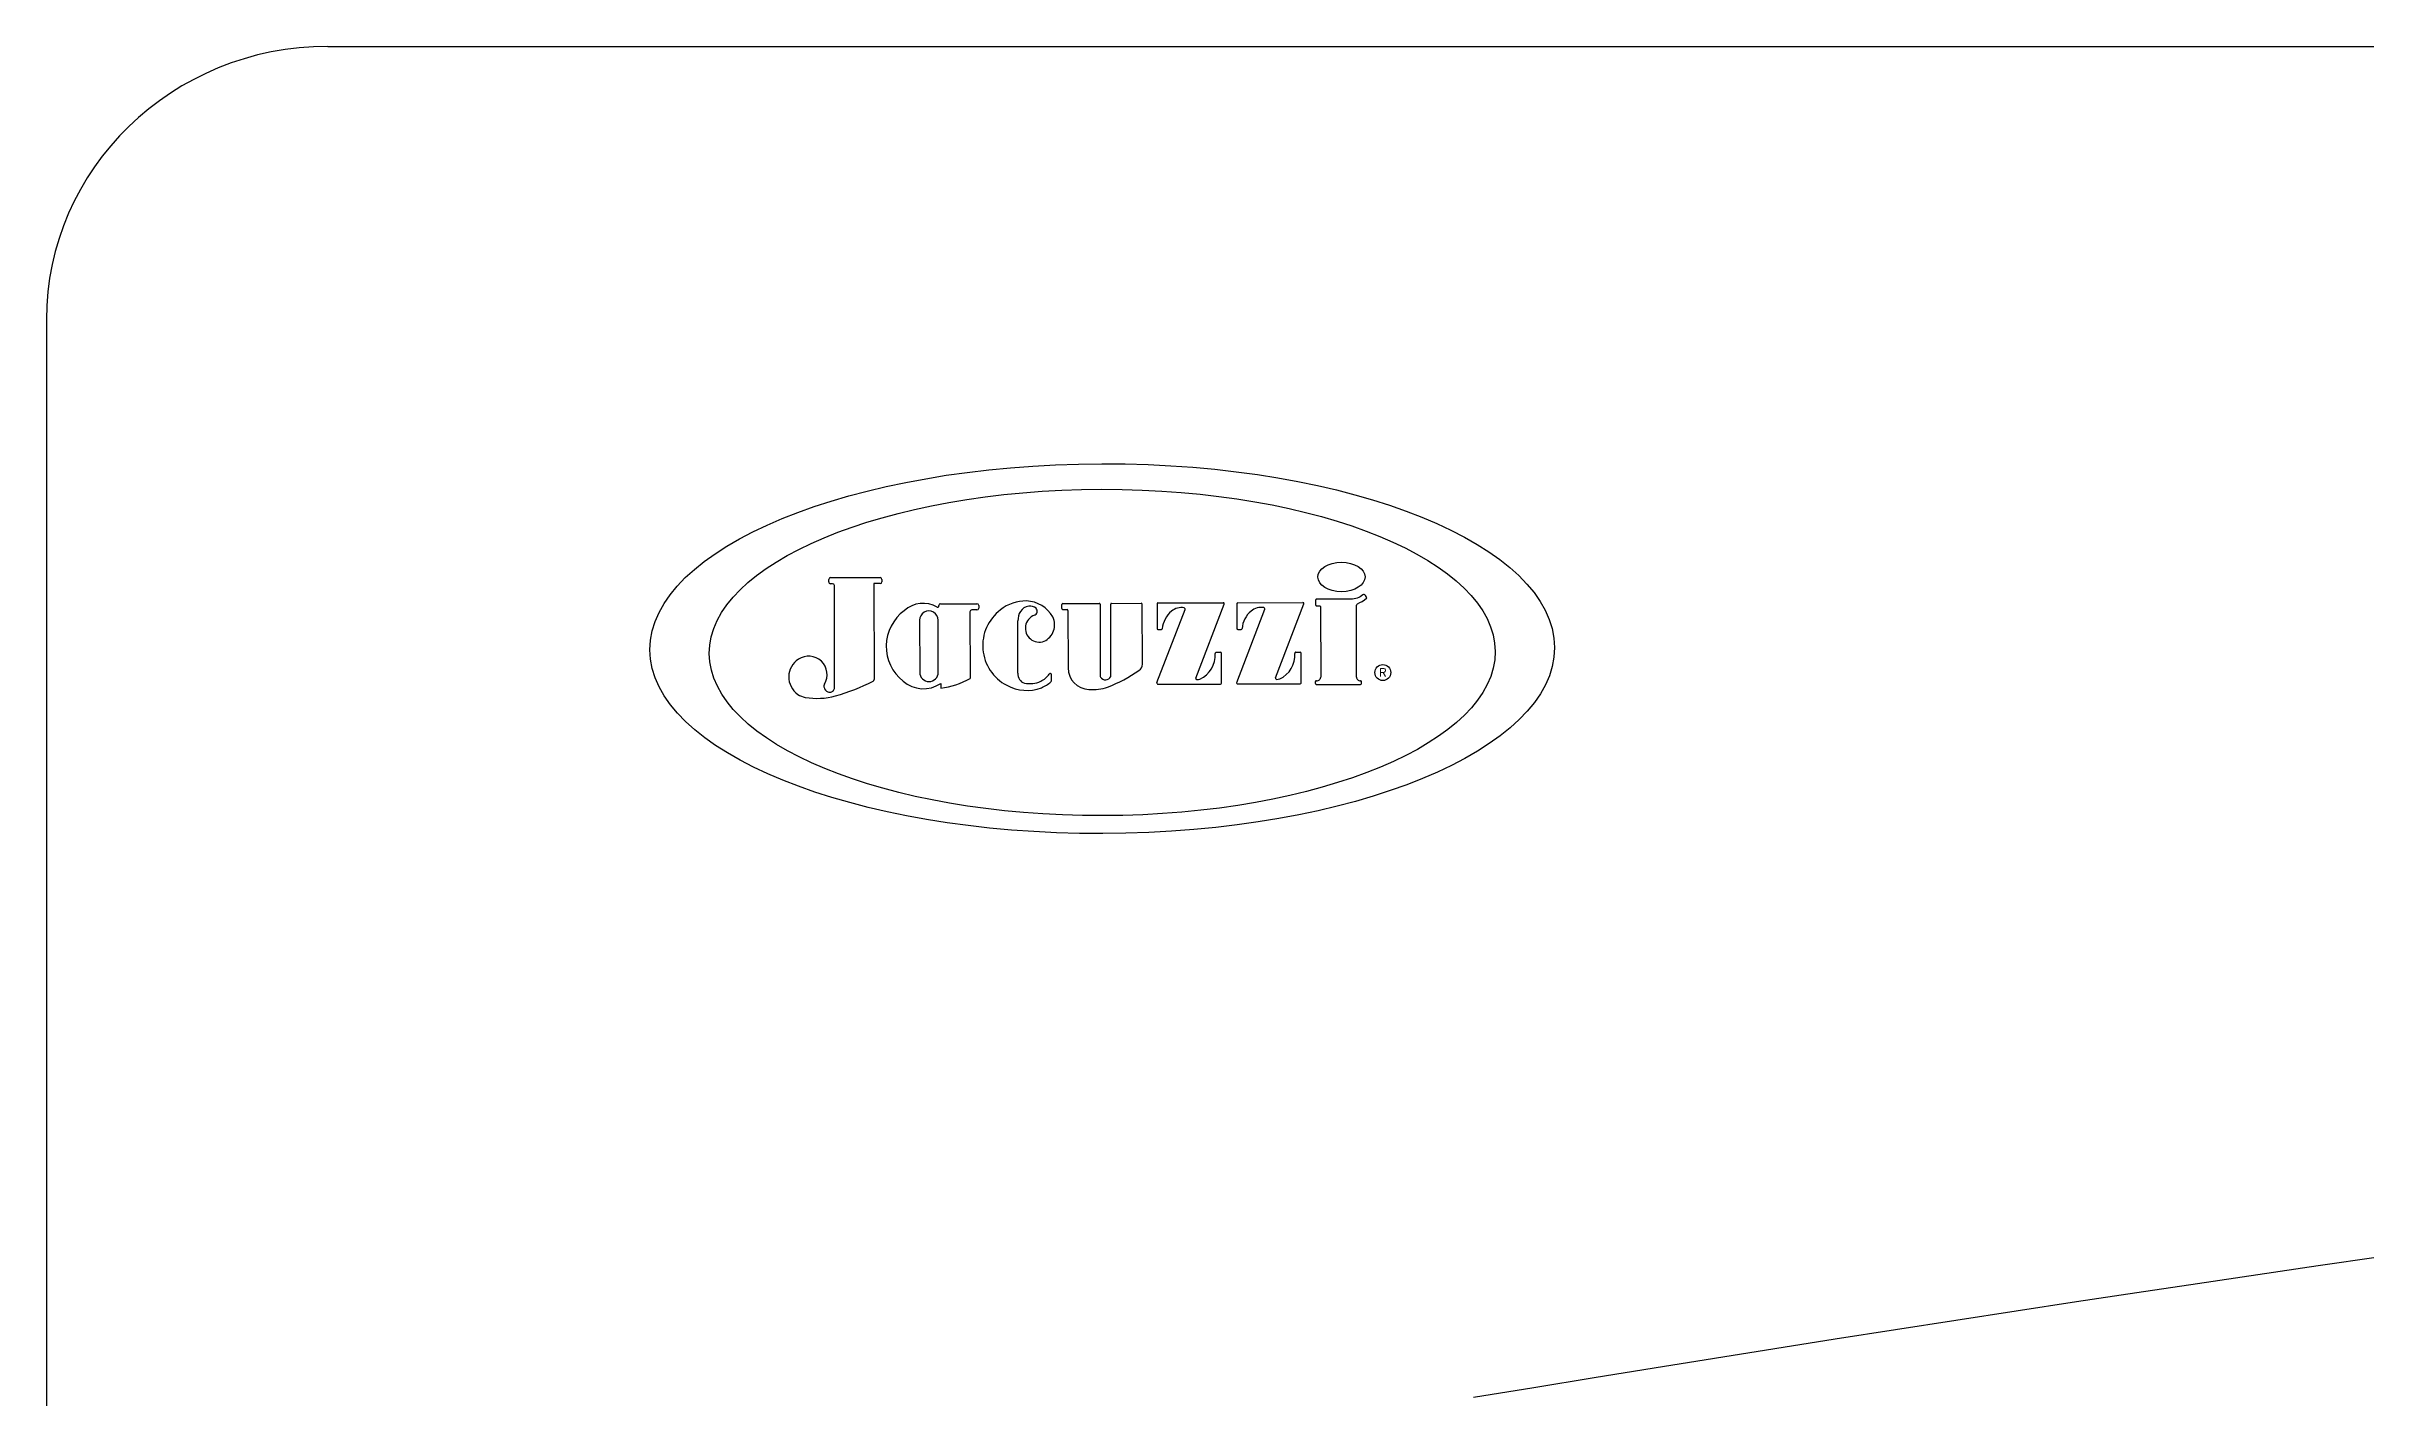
# Model space of a CAD drawing. Header units: millimetres. Extents: x -1273.47 to -1271.64, y 2257.6 to 2258.5.
# Drawn here: x -1273.4674 to -1273.2367, y 2258.3646 to 2258.499 of the extents above; entities that cross this region are included whole.
import ezdxf
from ezdxf.enums import TextEntityAlignment as Align

# ---------------------------------------------------------------- set-up
doc = ezdxf.new("R2010")
doc.units = ezdxf.units.MM
doc.header["$LTSCALE"] = 10
doc.layers.add('jacuzzi', color=1, linetype='Continuous')
doc.styles.add('ROMANS', font='romans', dxfattribs={"height": 4})

msp = doc.modelspace()

# ---------------------------------------------------------------- linework, layer by layer
at = {"layer": 'jacuzzi', "color": 3}
for p, q in [((-1273.439433351937, 2258.498987529685), (-1271.6654537601, 2258.498987529685)), ((-1273.467443556019, 2258.471799034786), (-1273.467443556019, 2257.626176424582))]:
    msp.add_line(p, q, dxfattribs=at)
at = {"layer": 'jacuzzi'}
for p, q in [((-1273.389601371563, 2258.445718386647), (-1273.389601941889, 2258.445956268665)), ((-1273.389419752854, 2258.446139333402), (-1273.384488928155, 2258.44615115513)), ((-1273.389224551339, 2258.445536662143), (-1273.389418306826, 2258.445536197612)), ((-1273.389017102646, 2258.43518396251), (-1273.389041486602, 2258.445354473108)), ((-1273.384487482127, 2258.44554801934), (-1273.38512233134, 2258.445546497279)), ((-1273.38512233134, 2258.445546497279), (-1273.385099437611, 2258.435997558181)), ((-1273.384305863418, 2258.445968966095), (-1273.384305293092, 2258.445731084076)), ((-1273.378664508677, 2258.443284824961), (-1273.378664684559, 2258.443358184958)), ((-1273.378482495523, 2258.443541249695), (-1273.374861455364, 2258.443549931194)), ((-1273.375550320299, 2258.442738379706), (-1273.37553444948, 2258.436118685728)), ((-1273.374859951478, 2258.442922662811), (-1273.375368131263, 2258.442921444443)), ((-1273.374678390627, 2258.443367742158), (-1273.374677762443, 2258.443105727548)), ((-1273.366403305934, 2258.443057413466), (-1273.366404316439, 2258.443478893346)), ((-1273.366313221921, 2258.443570425715), (-1273.362697015041, 2258.443579095626)), ((-1273.366311773565, 2258.442966318948), (-1273.365891086945, 2258.442967327551)), ((-1273.365799554576, 2258.442876233034), (-1273.36578585539, 2258.437162323515)), ((-1273.361456244281, 2258.443582070393), (-1273.358503811983, 2258.443589148895)), ((-1273.356944249344, 2258.435698289298), (-1273.354157370127, 2258.442983790058)), ((-1273.356938135689, 2258.443533432049), (-1273.356932218979, 2258.441065581532)), ((-1273.356847041171, 2258.443624964417), (-1273.350350201862, 2258.44364054069)), ((-1273.35308215015, 2258.436151172957), (-1273.350264696071, 2258.44351660297)), ((-1273.349013634587, 2258.435717303069), (-1273.34622675537, 2258.443002803829)), ((-1273.349007520932, 2258.443552445819), (-1273.349001604222, 2258.441084595303)), ((-1273.348916426414, 2258.443643978188), (-1273.342419587105, 2258.44365955446)), ((-1273.345151535393, 2258.436170186727), (-1273.342334081315, 2258.443535616741)), ((-1273.370775218874, 2258.43662261134), (-1273.370787729831, 2258.441840912492)), ((-1273.356840686611, 2258.440974487014), (-1273.356504145398, 2258.440975293877)), ((-1273.348910071854, 2258.440993500785), (-1273.348573530641, 2258.440994307648)), ((-1273.351046595608, 2258.438712274906), (-1273.350632186894, 2258.438713268457)), ((-1273.35053339567, 2258.43559451634), (-1273.350540654525, 2258.43862217394)), ((-1273.343115980851, 2258.438731288677), (-1273.342701572137, 2258.438732282229)), ((-1273.342602780913, 2258.43561353011), (-1273.342610039768, 2258.438641187711)), ((-1273.367448061511, 2258.435858388842), (-1273.367449570457, 2258.43648776805)), ((-1273.341173251313, 2258.435598354147), (-1273.341173715968, 2258.435792160973)), ((-1273.336603099988, 2258.435609311155), (-1273.336603535868, 2258.43579111596)), ((-1273.378466998896, 2258.435621086446), (-1273.378465864378, 2258.435147880911)), ((-1273.356837733075, 2258.435543897609), (-1273.350624623992, 2258.435558793633)), ((-1273.348907118318, 2258.435562911379), (-1273.342694009235, 2258.435577807404)), ((-1273.341081718944, 2258.43550725963), (-1273.336694194506, 2258.435517778787))]:
    msp.add_line(p, q, dxfattribs=at)
msp.add_lwpolyline([(-1273.378702732908, 2258.436732507669), (-1273.378715118092, 2258.441898348699, 1.000000000000098), (-1273.38056617569, 2258.44189391076), (-1273.380553790507, 2258.43672806973, 0.999999999999902)], format="xyb", close=True, dxfattribs=at)
for points in [[(-1273.362605482673, 2258.443488001109), (-1273.362588352056, 2258.436342847134, 0.1354836439385169), (-1273.362562267398, 2258.436249224886, 0.5973092542928814), (-1273.361548208632, 2258.436297056193, 0.1127702397822963), (-1273.361530282548, 2258.436376401693), (-1273.361547338799, 2258.443490538025)], [(-1273.361851768666, 2258.435258296198, 0.06297410020895881), (-1273.358738065838, 2258.436914514756, 0.2578294972287946), (-1273.358397979965, 2258.437533692477), (-1273.358412279615, 2258.443498054378)], [(-1273.337577834836, 2258.444006022047), (-1273.341068650579, 2258.443997652762, 0.414213562373095), (-1273.341159745097, 2258.443906120394), (-1273.341158584624, 2258.443422088842, 0.4142135623730986), (-1273.341067052255, 2258.443330994324), (-1273.340764354516, 2258.443331720047, -0.4142135623730951), (-1273.340672822147, 2258.443240625529), (-1273.340656051748, 2258.436245717727)], [(-1273.337089952313, 2258.436245613085), (-1273.337107046918, 2258.443375746609, -0.3094083360235544), (-1273.33699095964, 2258.443546258713, 0.09070134790707648), (-1273.336110278518, 2258.444090870947, 0.3650174520151336), (-1273.336094319389, 2258.444207432578), (-1273.336199172369, 2258.444373231402, 0.4518071014289208), (-1273.336469848603, 2258.444416406061, -0.1780066821811962), (-1273.337637014354, 2258.444005880163)]]:
    msp.add_lwpolyline(points, format="xyb", dxfattribs=at)
msp.add_circle((-1273.334473340787, 2258.436697634624), 0.0007946387699584183, dxfattribs=at)
for centre, radius, start, end in [((-1273.389419315003, 2258.445956706516), 0.0001826274109083451, 90.13736724908172, 180.1373672490817), ((-1273.389418744677, 2258.445718824498), 0.0001826274109083386, 180.1373672490817, 270.1373672490818), ((-1273.389224113488, 2258.445354035257), 0.0001826274109083386, 0.1373672490817377, 90.13736724908172), ((-1273.384488490304, 2258.445968528244), 0.0001826274109083386, 0.1373672490817377, 90.13736724908172), ((-1273.384487919978, 2258.445730646225), 0.0001826274109083451, 270.1373672490818, 0.1373672490817377), ((-1273.379475237736, 2258.439308622345), 0.00440770550204492, 126.4406721531579, 231.6230071655273), ((-1273.380207800643, 2258.440790510284), 0.002795608679266994, 60.06042965313343, 132.4134599711781), ((-1273.37875582212, 2258.443284606035), 9.131370545415807e-05, 231.5926755857293, 0.1373672490817377), ((-1273.378482057673, 2258.443358622808), 0.0001826274109083386, 90.13736724908172, 180.1373672490817), ((-1273.375367693412, 2258.442738817556), 0.000182627410908338, 90.13736724908172, 180.1373672490817), ((-1273.374861017513, 2258.443367304308), 0.000182627410908338, 0.1373672490817377, 90.13736724908172), ((-1273.374860389329, 2258.443105289698), 0.000182627410908338, 270.1373672490818, 0.1373672490817377), ((-1273.369823558277, 2258.439381876523), 0.004458244548360048, 127.2687107636999, 242.4044845304815), ((-1273.370012918539, 2258.439839692247), 0.0039812564105501, 88.73698551566748, 129.0900797047073), ((-1273.368821314654, 2258.441811730593), 0.001966631697416564, 150.5746549584958, 179.149784355318), ((-1273.369560819326, 2258.442154905127), 0.001155723798674428, 97.24935851595544, 147.3799929497171), ((-1273.370055387918, 2258.440661239988), 0.003161424617636979, 29.66456255229263, 87.63922728923652), ((-1273.369596623865, 2258.442332446016), 0.0009751722010845465, 50.9183495272796, 96.478779912647), ((-1273.369281798258, 2258.442797482715), 0.0004185667844176738, 289.1668931055175, 44.22462768502182), ((-1273.366313002995, 2258.443479112272), 9.131370545416898e-05, 90.13736724908172, 180.1373672490817), ((-1273.366311992491, 2258.443057632391), 9.131370545416898e-05, 180.1373672490817, 270.1373672490818), ((-1273.365890868019, 2258.442876014108), 9.131370545416898e-05, 0.1373672490817377, 90.13736724908172), ((-1273.362696796116, 2258.443487782184), 9.131370545416898e-05, 0.1373672490817377, 90.13736724908172), ((-1273.361456025356, 2258.44349075695), 9.131370545416898e-05, 90.13736724908172, 180.1373672490817), ((-1273.358503593058, 2258.443497835452), 9.131370545416898e-05, 0.1373672490817377, 90.13736724908172), ((-1273.356846822246, 2258.443533650974), 9.131370545416898e-05, 90.13736724908172, 180.1373672490817), ((-1273.353857497101, 2258.440844166568), 0.002564883948915787, 130.2946976974009, 175.1961932388021), ((-1273.354508874706, 2258.441562755978), 0.001595859994564914, 80.47481422051906, 129.1421956467513), ((-1273.354263613676, 2258.44302443077), 0.0001137513042587356, 339.0669456638633, 80.47481422051906), ((-1273.350349982937, 2258.443549227246), 9.131370545416898e-05, 339.0669456638633, 90.13736724908172), ((-1273.348916207489, 2258.443552664745), 9.131370545416898e-05, 90.13736724908172, 180.1373672490817), ((-1273.345926882345, 2258.440863180339), 0.002564883948915787, 130.2946976974009, 175.1961932388021), ((-1273.346578259949, 2258.441581769749), 0.001595859994564914, 80.47481422051906, 129.1421956467513), ((-1273.346332998919, 2258.443043444541), 0.0001137513042587356, 339.0669456638633, 80.47481422051906), ((-1273.34241936818, 2258.443568241017), 9.131370545416898e-05, 339.0669456638633, 90.13736724908172), ((-1273.36866270575, 2258.441108381152), 0.001380493054679566, 110.4206802017945, 290.8716656113789), ((-1273.368911912559, 2258.441442221616), 0.001784852464624491, 294.5309438552501, 26.04454628132493), ((-1273.356840905536, 2258.441065800457), 9.131370545416898e-05, 180.1373672490817, 270.1373672490818), ((-1273.356504364324, 2258.44106660732), 9.131370545416898e-05, 270.1373672490818, 355.1961932388021), ((-1273.348910290779, 2258.441084814228), 9.131370545416898e-05, 180.1373672490817, 270.1373672490818), ((-1273.348573749567, 2258.441085621091), 9.131370545416898e-05, 270.1373672490818, 355.1961932388021), ((-1273.391468514624, 2258.436258563815), 0.002112495888049507, 123.1176730757277, 234.946219586348), ((-1273.391609078099, 2258.436489186935), 0.001842557712669144, 329.5255564004117, 123.3749714700173), ((-1273.353772170651, 2258.43841199735), 0.002618470903511282, 294.9649018202377, 3.91458089298086), ((-1273.351046322888, 2258.438598523929), 0.0001137513042587356, 90.13736724908172, 183.9145808929809), ((-1273.350631967968, 2258.438621955015), 9.131370545416898e-05, 0.1373672490817377, 90.13736724908172), ((-1273.345841555894, 2258.438431011121), 0.002618470903511282, 294.9649018202377, 3.91458089298086), ((-1273.343115708131, 2258.4386175377), 0.0001137513042587356, 90.13736724908172, 183.9145808929809), ((-1273.342701353211, 2258.438640968785), 9.131370545416898e-05, 0.1373672490817377, 90.13736724908172), ((-1273.394435926413, 2258.453990589534), 0.02037058632602722, 285.6977984352412, 296.9818145778211), ((-1273.385282064497, 2258.435997120331), 0.0001826274109083774, 298.9605210496384, 0.1373672490817377), ((-1273.380190322345, 2258.438140964103), 0.003052806432643277, 228.5372312335999, 304.3679009136015), ((-1273.379303534387, 2258.442588497053), 0.007487620421843606, 276.4233544375561, 300.2235757425671), ((-1273.369853159081, 2258.436528817426), 0.0009268179758303638, 174.191728026145, 252.6762477673277), ((-1273.369608920994, 2258.438250923579), 0.002658280663395478, 258.7145627423362, 294.3570343947881), ((-1273.369454289034, 2258.437811773495), 0.002194813427176466, 295.4077242460791, 324.9957632592692), ((-1273.370432896725, 2258.439398456114), 0.004671944362366031, 295.1404471571989, 309.0463141310382), ((-1273.367563321435, 2258.43648749533), 0.0001137513042587356, 0.1373672490817377, 144.9957632592692), ((-1273.367561812488, 2258.435858116122), 0.0001137513042587372, 309.2685304714705, 0.1373672490817377), ((-1273.363643315618, 2258.437167460287), 0.002142545930305652, 180.1373672490817, 268.0606106952201), ((-1273.356838005795, 2258.435657648586), 0.0001137513042587356, 159.0669456638633, 270.1373672490818), ((-1273.352975906601, 2258.436110532245), 0.0001137513042587356, 159.0669456638633, 274.2116875256899), ((-1273.353146250493, 2258.438423714475), 0.002433197158560757, 274.2116875256899, 281.359172301687), ((-1273.348907391038, 2258.435676662356), 0.0001137513042587356, 159.0669456638633, 270.1373672490818), ((-1273.345045291844, 2258.436129546015), 0.0001137513042587356, 159.0669456638633, 274.2116875256899), ((-1273.345215635736, 2258.438442728246), 0.002433197158560757, 274.2116875256899, 281.359172301687), ((-1273.34269422816, 2258.435669120847), 9.131370545416898e-05, 270.1373672490818, 0.1373672490817377), ((-1273.341082402525, 2258.435792379898), 9.131370545416898e-05, 82.30973435021083, 180.1373672490817), ((-1273.34102130552, 2258.436244842025), 0.0003652548218166759, 262.3097343502109, 0.1373672490817377), ((-1273.336724698541, 2258.436246488786), 0.0003652548218166759, 180.1373672490817, 273.748518503764), ((-1273.336694849311, 2258.435790897035), 9.131370545416898e-05, 0.1373672490817377, 93.74851850376399), ((-1273.391636496211, 2258.436019139874), 0.00182002086813977, 234.946219586348, 260.3127703546718), ((-1273.390779032631, 2258.441042249333), 0.006915790919504273, 260.3127703546718, 285.5556992893258), ((-1273.389628910945, 2258.435323968731), 0.0004550052170349425, 149.5255564004117, 195.9125309532808), ((-1273.389428158915, 2258.435381201923), 0.0006637563034952301, 195.9125309532808, 246.2656193471813), ((-1273.389512180632, 2258.435190106745), 0.0004550052170349425, 246.2656193471813, 297.3402967323749), ((-1273.389581260403, 2258.435323715703), 0.0006054158830371929, 297.3402967323749, 316.6662976034825), ((-1273.389577369842, 2258.435269879048), 0.0005668165324594493, 320.3573091215649, 351.2816535832002), ((-1273.369872139917, 2258.439194850417), 0.00427021264117004, 241.8197310790644, 289.4806312921484), ((-1273.363291093469, 2258.439215495889), 0.004210829522563667, 264.2109424399289, 289.9874939382046), ((-1273.350624842917, 2258.435650107076), 9.131370545416898e-05, 270.1373672490818, 0.1373672490817377), ((-1273.34108193787, 2258.435598573072), 9.131370545416898e-05, 180.1373672490817, 270.1373672490818), ((-1273.336694413431, 2258.43560909223), 9.131370545416898e-05, 270.1373672490818, 0.1373672490817377)]:
    msp.add_arc(centre, radius, start, end, dxfattribs=at)
at = {"layer": 'jacuzzi', "color": 3}
msp.add_ellipse((-1273.439433351937, 2258.471799034786), major_axis=(-0.02801020408163206, 1.715073694511405e-18), ratio=0.9706639344262332, start_param=4.71238898038469, end_param=6.283185307179586, dxfattribs=at)
msp.add_ellipse((-1273.439433351937, 2258.471799034786), major_axis=(-0.02801020408163206, 1.715073694511405e-18), ratio=0.9706639344262332, start_param=4.71238898038469, end_param=6.283185307179586, dxfattribs=at)
at = {"layer": 'jacuzzi'}
for centre, major_axis, ratio, start_param, end_param in [((-1273.362391468804, 2258.439076803801), (0.04500104523208566, 0.0001078906972925109), 0.4087758626247341, 3.141592653629248, 9.424777960808834), ((-1273.362390556615, 2258.438696331121), (0.03909469339327867, 9.373012931189999e-05), 0.4152232478358872, 3.141592653530887, 9.424777960710474), ((-1273.338588916643, 2258.446205297678), (0.002350132953551832, 5.634479827137569e-06), 0.6218033983955257, 3.141592653536016, 9.424777960715602), ((-1272.552443556019, 2253.953611612285), (4.609549359680541, 2.177628106721276e-14), 0.9706639344262293, 1.402301678413065, 1.739290975176718)]:
    msp.add_ellipse(centre, major_axis=major_axis, ratio=ratio, start_param=start_param, end_param=end_param, dxfattribs=at)

# ---------------------------------------------------------------- texts
at = {"layer": 'jacuzzi', "style": 'ROMANS'}
msp.add_text('R', height=0.0007962591300385223, rotation=0.1373672490817377, dxfattribs=at).set_placement((-1273.334473340787, 2258.436697634624), align=Align.MIDDLE_CENTER)

doc.saveas('drawing.dxf')
